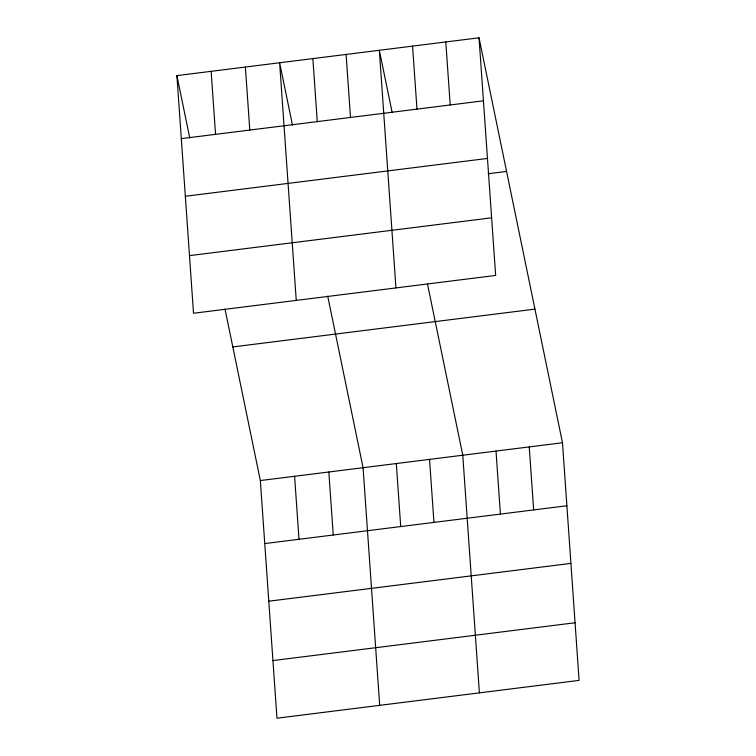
<?xml version="1.0" encoding="UTF-8"?>
<svg xmlns="http://www.w3.org/2000/svg" width="756" height="756" viewBox="0 0 756 756"><rect width="100%" height="100%" fill="white"/><g stroke="black" fill="none" stroke-linecap="round" stroke-linejoin="round"><path stroke-width="1.13" d="M479.03 37.8L495.652 275.439L193.517 313.249L176.904 75.619L479.03 37.8L562.483 442.751L579.096 680.381L276.97 718.2L260.347 480.561L225.014 309.072M181.308 138.631L483.434 100.813M185.343 196.258L487.469 158.439M488.234 173.729L506.567 171.432M189.491 255.632L491.617 217.813M232.81 346.928L534.946 309.119M260.347 480.561L562.483 442.751M264.761 543.573L566.887 505.764M268.786 601.2L570.912 563.39M272.935 660.574L575.07 622.755M392.184 112.644L379.332 50.283L395.946 287.913M427.433 283.727L462.776 455.225L479.399 692.865M292.477 125.118L279.625 62.757L296.248 300.397M327.735 296.21L363.078 467.709L379.692 705.339M176.904 75.619L189.756 137.979M529.247 446.909L533.651 509.922M496.012 451.067L500.415 514.08M445.794 41.958L450.207 104.971M412.559 46.116L416.972 109.138M429.54 459.383L433.953 522.396M396.305 463.541L400.718 526.563M346.097 54.441L350.5 117.454M312.861 58.599L317.265 121.612M328.832 471.99L333.245 535.002M294.594 476.28L298.998 539.293M245.388 67.048L249.792 130.06M211.141 71.329L215.554 134.341"/></g></svg>
